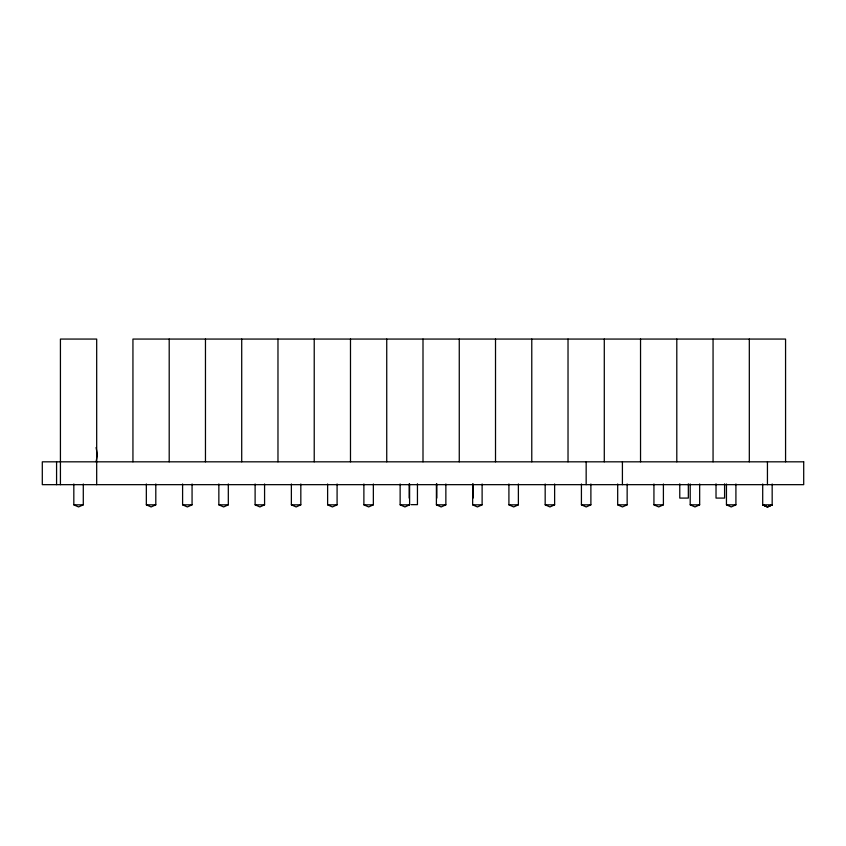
<?xml version="1.0" encoding="UTF-8"?>
<svg xmlns="http://www.w3.org/2000/svg" width="846" height="846" viewBox="0 0 846 846"><rect width="100%" height="100%" fill="white"/><g stroke="black" fill="none" stroke-linecap="round" stroke-linejoin="round"><path stroke-width="1.27" d="M96.095 461.821L97.375 454.683L96.095 447.545M155.801 483.975L155.801 504.829L151.127 506.934L146.337 504.829L146.337 483.975M192.063 483.975L192.063 504.829L187.378 506.934L182.599 504.829L182.599 483.975M228.314 483.975L228.314 504.829L223.64 506.934L218.85 504.829L218.85 483.975M264.576 483.975L264.576 504.829L259.902 506.934L255.111 504.829L255.111 483.975M300.827 483.975L300.827 504.829L296.153 506.934L291.373 504.829L291.373 483.975M337.089 483.975L337.089 504.829L332.415 506.934L327.624 504.829L327.624 483.975M373.35 483.975L373.35 504.829L368.666 506.934L363.886 504.829L363.886 483.975M409.601 483.975L409.601 504.829L404.927 506.934L400.137 504.829L400.137 483.975M445.863 483.975L445.863 504.829L441.178 506.934L436.399 504.829L436.399 483.975M482.114 483.975L482.114 504.829L477.44 506.934L472.65 504.829L472.65 483.975M518.376 483.975L518.376 504.829L513.702 506.934L508.911 504.829L508.911 483.975M554.627 483.975L554.627 504.829L549.953 506.934L545.173 504.829L545.173 483.975M590.889 483.975L590.889 504.829L586.215 506.934L581.424 504.829L581.424 483.975M627.15 483.975L627.15 504.829L622.466 506.934L617.686 504.829L617.686 483.975M663.401 483.975L663.401 504.829L658.727 506.934L653.937 504.829L653.937 483.975M699.663 483.975L699.663 504.829L694.978 506.934L690.199 504.829L690.199 483.975M735.914 483.975L735.914 504.829L731.24 506.934L726.45 504.829L726.45 483.975M83.289 483.975L83.289 504.829L78.562 506.934L73.824 504.829L73.824 483.975M772.165 504.829L767.438 506.934L762.701 504.829L762.711 483.975M411.167 504.65L417.448 504.65L417.448 483.764M73.824 504.829L83.289 504.829M146.337 504.829L155.801 504.829M182.599 504.829L192.063 504.829M218.85 504.829L228.314 504.829M255.111 504.829L264.576 504.829M291.373 504.829L300.827 504.829M327.624 504.829L337.089 504.829M363.886 504.829L373.35 504.829M400.137 504.829L409.601 504.829M436.399 504.829L445.863 504.829M472.65 504.829L482.114 504.829M508.911 504.829L518.376 504.829M545.173 504.829L554.627 504.829M581.424 504.829L590.889 504.829M617.686 504.829L627.15 504.829M653.937 504.829L663.401 504.829M690.199 504.829L699.663 504.829M726.45 504.829L735.914 504.829M762.711 504.829L767.502 506.934L772.176 504.829L767.502 506.934L762.711 504.829L772.176 504.829L772.165 483.975M785.574 461.821L785.564 339.066L132.938 339.066L132.938 461.821M767.438 461.821L767.438 484.663M749.313 339.066L749.313 461.821M724.588 483.838L724.588 498.083L716.023 498.083L716.023 483.838M713.062 339.066L713.062 461.821M688.337 483.838L688.337 498.083L679.772 498.083L679.772 483.838M676.8 339.066L676.8 461.821M640.538 339.066L640.538 461.821M622.413 461.821L622.413 484.663M604.287 339.066L604.287 461.821M586.162 461.821L586.162 484.663M568.026 339.066L568.026 461.821M531.774 339.066L531.774 461.821M495.513 339.066L495.513 461.821M473.104 483.838L473.104 498.083M459.262 339.066L459.262 461.821M436.843 483.838L436.843 498.083M423 339.066L423 461.821M409.157 483.838L409.157 498.083M386.738 339.066L386.738 461.821M350.487 339.066L350.487 461.821M314.226 339.066L314.226 461.821M277.974 339.066L277.974 461.821M241.713 339.066L241.713 461.821M205.462 339.066L205.462 461.821M169.2 339.066L169.2 461.821M96.687 484.663L96.687 339.066L60.426 339.066L60.426 484.663M56.576 461.821L56.576 484.663M803.7 461.821L42.3 461.821L42.3 484.663L803.7 484.663L803.7 461.821"/></g></svg>
